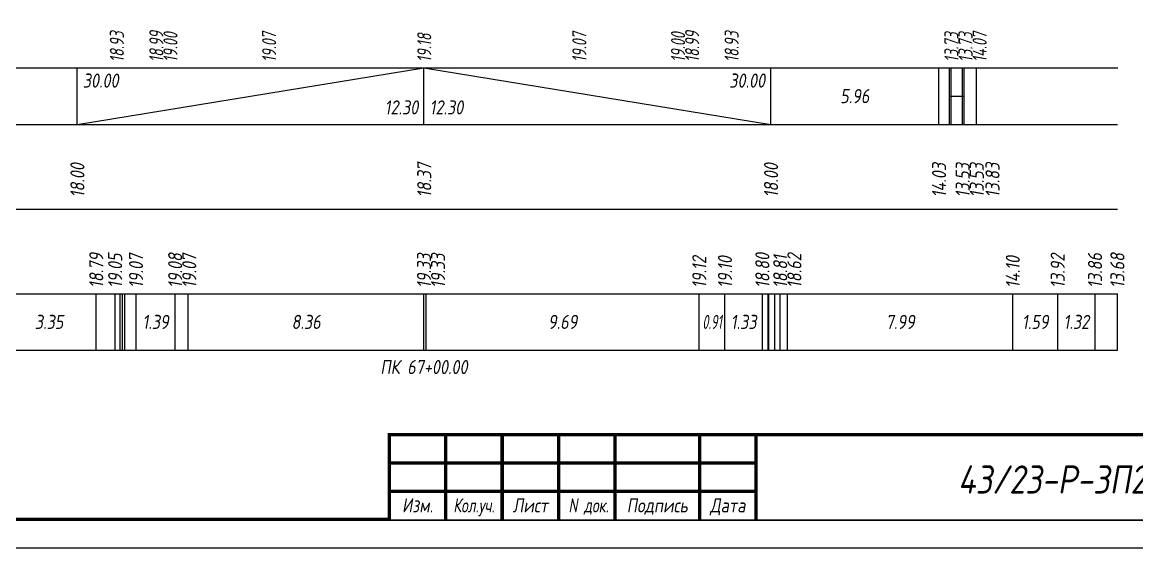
# Model space of a CAD drawing. Extents: x -717 to 1451, y -133302 to 233.
# Drawn here: x 134.9 to 332.5, y -105365.4 to -105272.3 of the extents above; entities that cross this region are included whole.
import ezdxf
from ezdxf.enums import TextEntityAlignment as Align

# ---------------------------------------------------------------- set-up
doc = ezdxf.new("R2010")
doc.units = 0
for name, color, linetype in [('Зарамочное оформление', 7, 'Continuous'), ('Код_510', 7, 'Continuous'), ('Код_514', 1, 'Continuous'), ('Код_516', 1, 'Continuous'), ('Подписи поперечников', 7, 'Continuous'), ('Таблица', 7, 'Continuous')]:
    doc.layers.add(name, color=color, linetype=linetype)
doc.styles.add('М', font='romand.shx', dxfattribs={"width": 0.8, "oblique": 10, "height": 2.5})

# ---------------------------------------------------------------- blocks, each defined once
blk = doc.blocks.new('Штамп')
at = {"linetype": 'Continuous'}
blk.add_wipeout([(199.95, -411.25), (384.95, -411.25), (384.95, -426.25), (199.95, -426.25)], dxfattribs=at).dxf.layer = 'Зарамочное оформление'
at = {"layer": 'Зарамочное оформление', "linetype": 'Continuous', "lineweight": -3, "const_width": 0.6, "flags": 128}
for points in [[(199.95, -426.25), (199.95, -411.25), (384.95, -411.25)], [(209.95, -411.25), (209.95, -426.25)], [(219.95, -411.25), (219.95, -426.25)], [(229.95, -411.25), (229.95, -426.25)], [(239.95, -411.25), (239.95, -426.25)], [(254.95, -411.25), (254.95, -426.25)], [(264.95, -411.25), (264.95, -426.25)], [(374.95, -411.25), (374.95, -426.25)], [(199.95, -416.25), (264.95, -416.25)], [(374.95, -418.25), (384.95, -418.25)], [(199.95, -421.25), (264.95, -421.25)]]:
    blk.add_lwpolyline(points, dxfattribs=at)
at = {"linetype": 'Continuous', "insert": (319.95, -419.17), "char_height": 5, "width": 110, "attachment_point": 5, "style": 'М'}
blk.add_mtext('{\\Q10;\\W0.8;43/23-Р-ЗП2-1}', dxfattribs=at)
at = {"layer": 'Зарамочное оформление', "linetype": 'Continuous', "style": 'М', "oblique": 10}
for s, width, p in [('Лист', 0.8, (379.95, -414.66)), ('Изм.', 0.8, (204.95, -423.75)), ('Кол.уч.', 0.7, (214.95, -423.75)), ('Лист', 0.8, (224.95, -423.75)), ('N док.', 0.7, (235.28, -423.75)), ('Подпись', 0.8, (247.45, -423.75)), ('Дата', 0.8, (259.95, -423.75))]:
    blk.add_text(s, height=2.5, dxfattribs=dict(at, width=width)).set_placement(p, align=Align.MIDDLE_CENTER)
blk = doc.blocks.new('шифр')
blk.add_blockref('Штамп', (0, -104994))

msp = doc.modelspace()

# ---------------------------------------------------------------- linework, layer by layer
at = {"flags": 128}
msp.add_lwpolyline([(-30.054, -105365.421), (389.946, -105365.421), (389.946, -105068.421), (-30.054, -105068.421)], close=True, dxfattribs=at)
at = {"const_width": 0.6, "flags": 128}
msp.add_lwpolyline([(-10.054, -105360.421), (384.946, -105360.421), (384.946, -105073.421), (-10.054, -105073.421)], close=True, dxfattribs=at)
at = {"layer": 'Код_510'}
for p, q in [((147.985, -105330.421), (147.985, -105320.421)), ((151.333, -105330.421), (151.333, -105320.421)), ((152.217, -105330.421), (152.217, -105320.421)), ((152.651, -105330.421), (152.651, -105320.421)), ((153.032, -105330.421), (153.032, -105320.421)), ((155.038, -105330.421), (155.038, -105320.421)), ((161.976, -105330.421), (161.976, -105320.421)), ((164.304, -105330.421), (164.304, -105320.421)), ((206.084, -105330.421), (206.084, -105320.421)), ((206.461, -105330.421), (206.461, -105320.421)), ((254.906, -105330.421), (254.906, -105320.421)), ((259.457, -105330.421), (259.457, -105320.421)), ((266.087, -105330.421), (266.087, -105320.421)), ((267.119, -105330.421), (267.119, -105320.421)), ((267.258, -105330.421), (267.258, -105320.421)), ((268.298, -105330.421), (268.298, -105320.421)), ((269.262, -105330.421), (269.262, -105320.421)), ((270.57, -105330.421), (270.57, -105320.421)), ((310.501, -105330.421), (310.501, -105320.421)), ((318.452, -105330.421), (318.452, -105320.421)), ((325.073, -105330.421), (325.073, -105320.421)), ((329.044, -105330.421), (329.044, -105320.421))]:
    msp.add_line(p, q, dxfattribs=at)
at = {"layer": 'Код_516'}
for p, q in [((144.586, -105290.421), (144.586, -105280.421)), ((144.586, -105290.421), (206.084, -105280.421)), ((206.084, -105290.421), (206.084, -105280.421)), ((206.084, -105280.421), (267.581, -105290.421)), ((267.581, -105290.421), (267.581, -105280.421)), ((297.367, -105290.421), (297.367, -105280.421)), ((297.367, -105290.421), (297.367, -105280.421)), ((299.255, -105290.421), (299.255, -105280.421)), ((299.557, -105290.421), (299.557, -105280.421)), ((301.557, -105290.421), (301.557, -105280.421)), ((301.86, -105290.421), (301.86, -105280.421)), ((304.044, -105290.421), (304.044, -105280.421)), ((299.255, -105285.421), (299.557, -105285.421)), ((299.557, -105285.421), (301.557, -105285.421)), ((301.557, -105285.421), (301.86, -105285.421))]:
    msp.add_line(p, q, dxfattribs=at)
at = {"layer": 'Таблица'}
for p, q in [((80, -105280.421), (329.098, -105280.421)), ((79.946, -105290.421), (329.044, -105290.421)), ((79.946, -105305.421), (329.044, -105305.421)), ((79.946, -105320.421), (329.044, -105320.421)), ((79.946, -105330.421), (329.044, -105330.421))]:
    msp.add_line(p, q, dxfattribs=at)

# ---------------------------------------------------------------- texts
at = {"layer": 'Код_510', "style": 'М', "oblique": 10, "width": 0.8}
for s, p in [('18.79', (147.985, -105319.421)), ('19.05', (151.333, -105319.421)), ('19.07', (155.038, -105319.421)), ('19.08', (161.976, -105319.421)), ('19.07', (164.476, -105319.421)), ('19.33', (206.084, -105319.421)), ('19.33', (208.584, -105319.421)), ('19.12', (254.906, -105319.421)), ('19.10', (259.457, -105319.421)), ('18.80', (266.087, -105319.421)), ('18.81', (269.262, -105319.421)), ('18.62', (271.762, -105319.421)), ('14.10', (310.501, -105319.421)), ('13.92', (318.452, -105319.421)), ('13.86', (325.073, -105319.421)), ('13.68', (329.044, -105319.421))]:
    msp.add_text(s, height=2.5, rotation=90, dxfattribs=at).set_placement(p, align=Align.MIDDLE_LEFT)
at = {"layer": 'Код_510', "style": 'М', "oblique": 10}
for s, width, p in [('3.35', 0.8, (139.617, -105325.421)), ('1.39', 0.8, (158.507, -105325.421)), ('8.36', 0.8, (185.194, -105325.421)), ('9.69', 0.8, (230.684, -105325.421)), ('0.91', 0.6, (257.181, -105325.421)), ('1.33', 0.8, (262.772, -105325.421)), ('7.99', 0.8, (290.535, -105325.421)), ('1.59', 0.8, (314.477, -105325.421)), ('1.32', 0.8, (321.763, -105325.421))]:
    msp.add_text(s, height=2.5, dxfattribs=dict(at, width=width)).set_placement(p, align=Align.MIDDLE_CENTER)
at = {"layer": 'Код_514', "style": 'М', "oblique": 10, "width": 0.7}
for s, p in [('18.93', (151.638, -105279.382)), ('18.99', (158.638, -105279.382)), ('19.00', (161.138, -105279.382)), ('19.07', (178.638, -105279.382)), ('19.18', (206.138, -105279.382)), ('19.07', (233.638, -105279.382)), ('19.00', (251.138, -105279.382)), ('18.99', (253.638, -105279.382)), ('18.93', (260.638, -105279.382)), ('13.73', (299.612, -105279.382)), ('13.73', (302.112, -105279.382)), ('14.07', (304.613, -105279.382))]:
    msp.add_text(s, height=2.5, rotation=90, dxfattribs=at).set_placement(p, align=Align.MIDDLE_LEFT)
at = {"layer": 'Код_516', "style": 'М', "oblique": 10, "width": 0.8}
msp.add_text('30.00', height=2.5, dxfattribs=at).set_placement((145.586, -105281.421), align=Align.TOP_LEFT)
msp.add_text('30.00', height=2.5, dxfattribs=at).set_placement((266.581, -105281.421), align=Align.TOP_RIGHT)
msp.add_text('5.96', height=2.5, dxfattribs=at).set_placement((282.474, -105285.421), align=Align.MIDDLE_CENTER)
msp.add_text('12.30', height=2.5, dxfattribs=at).set_placement((205.084, -105289.421), align=Align.BOTTOM_RIGHT)
msp.add_text('12.30', height=2.5, dxfattribs=at).set_placement((207.084, -105289.421), align=Align.BOTTOM_LEFT)
for s, p in [('18.00', (144.641, -105303.371)), ('18.37', (206.138, -105303.371)), ('18.00', (267.635, -105303.371)), ('14.03', (297.421, -105303.371)), ('13.53', (301.612, -105303.371)), ('13.53', (304.112, -105303.371)), ('13.83', (306.901, -105303.371))]:
    msp.add_text(s, height=2.5, rotation=90, dxfattribs=at).set_placement(p, align=Align.MIDDLE_LEFT)
at = {"layer": 'Подписи поперечников', "style": 'М', "oblique": 10, "width": 0.8}
msp.add_text('ПК 67+00.00', height=2.5, dxfattribs=at).set_placement((206.084, -105335.421), align=Align.BOTTOM_CENTER)

# ---------------------------------------------------------------- next in the draw order: block references
msp.add_blockref('шифр', (0, 59.829))

doc.saveas('drawing.dxf')
